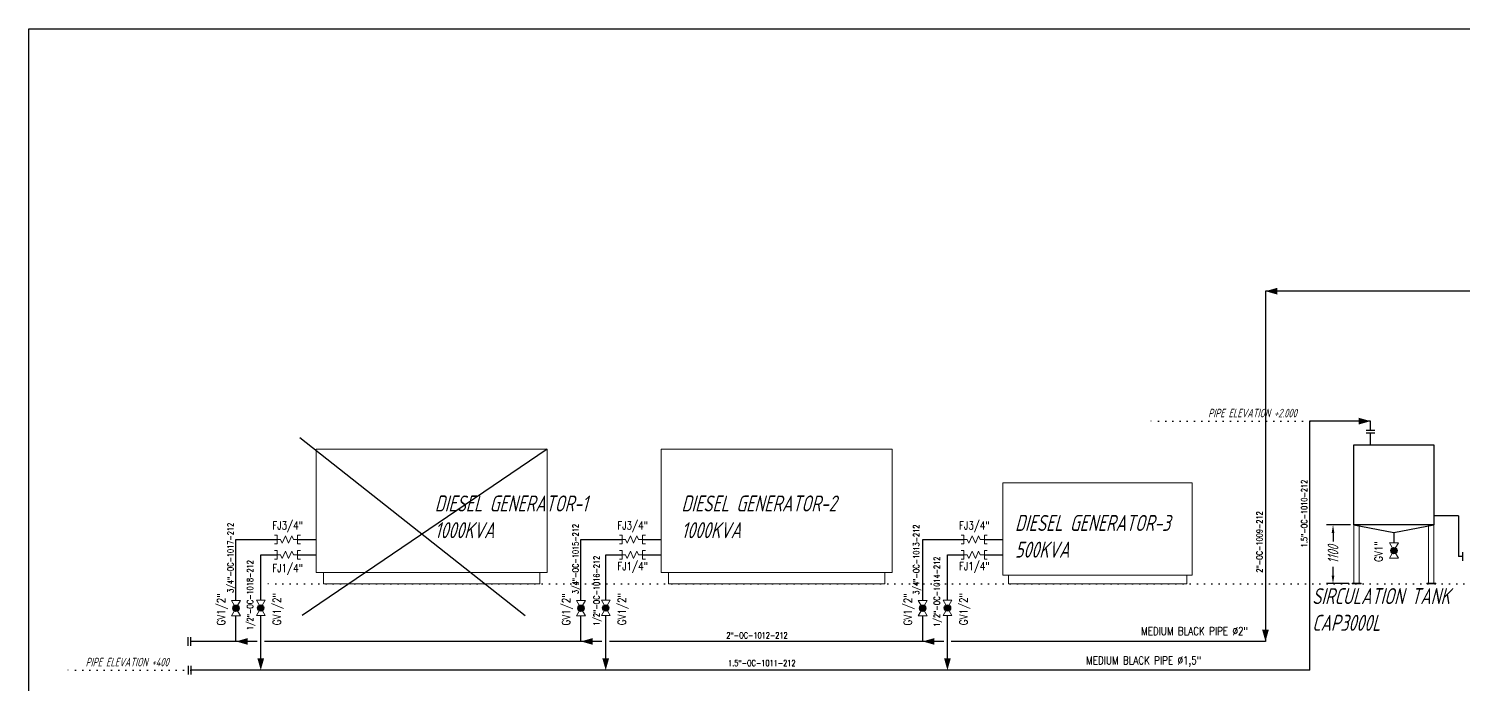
# Model space of a CAD drawing. Extents: x -29512 to 147477, y -5232 to 39709.
# Drawn here: x 141468.2 to 141737.2, y 9147 to 9269.8 of the extents above; entities that cross this region are included whole.
import ezdxf
from ezdxf.enums import TextEntityAlignment as Align

# ---------------------------------------------------------------- set-up
doc = ezdxf.new("R2010")
doc.units = 0
doc.linetypes.add('DOTTED', pattern=[0.25, 0, -0.25])
doc.layers.get('0').update_dxf_attribs({"linetype": 'CONTINUOUS'})
doc.layers.get('DEFPOINTS').update_dxf_attribs({"linetype": 'CONTINUOUS'})
for name, color, linetype in [('DIMENSION', 3, 'CONTINUOUS'), ('HATCH', 4, 'CONTINUOUS'), ('P-707D', 7, 'CONTINUOUS'), ('RED', 1, 'CONTINUOUS'), ('S', 7, 'CONTINUOUS')]:
    doc.layers.add(name, color=color, linetype=linetype)
doc.layers.add('FITTING', color=7, linetype='CONTINUOUS', lineweight=13)
doc.layers.add('TAG', color=140, linetype='CONTINUOUS', lineweight=13)
doc.styles.add('Romans100', font='romans.shx', dxfattribs={"width": 0.8, "height": 200})
doc.styles.add('S25', font='SIMPLEX', dxfattribs={"width": 0.8, "height": 0.25})
doc.styles.add('STYLE4', font='isocp.shx', dxfattribs={"width": 0.8, "oblique": 15, "height": 2})
doc.dimstyles.new('100', dxfattribs={"dimscale": 0, "dimtxt": 2, "dimasz": 1.5, "dimexe": 1.25, "dimexo": 0.625, "dimtad": 0, "dimdec": 1, "dimlfac": 100, "dimdsep": 46, "dimtxsty": 'STYLE4', "dimcen": -1.5, "dimclrd": 4, "dimclre": 4, "dimadec": 0, "dimazin": 0, "dimtfac": 1, "dimtdec": 1, "dimtmove": 2, "dimatfit": 3, "dimfxl": 1, "dimtolj": 1, "dimtzin": 0, "dimarcsym": 0})

# ---------------------------------------------------------------- blocks, each defined once
blk = doc.blocks.new('A$C4E6B7AA7')
at = {"layer": 'FITTING', "lineweight": 20}
for p, q in [((0, 88), (-56, 88)), ((0, -88), (0, 88)), ((0, 0), (83, 0)), ((83, 0), (115, 75)), ((115, 75), (180, -75)), ((245, 75), (180, -75)), ((245, 75), (310, -75)), ((310, -75), (342, 0)), ((342, 0), (410, 0)), ((410, -88), (410, 88)), ((466, 88), (410, 88)), ((0, -88), (-56, -88)), ((466, -88), (410, -88))]:
    blk.add_line(p, q, dxfattribs=at)
blk = doc.blocks.new('FRECC2', base_point=(19.5, 44))
at = {"layer": 'RED'}
blk.add_solid([(19.5, 44), (19.85, 44.1), (19.85, 43.9)], dxfattribs=at)
blk = doc.blocks.new('*D59')
at = {"layer": 'DEFPOINTS', "color": 0, "linetype": 'ByBlock', "ltscale": 0.5}
for p in [(141712.74, 9176.89), (141716.67, 9176.89), (141716.32, 9165.87)]:
    blk.add_point(p, dxfattribs=at)
at = {"layer": 'FITTING', "color": 4, "linetype": 'ByBlock', "lineweight": -2, "ltscale": 0.5}
for p, q in [((141716.04, 9176.89), (141711.49, 9176.89)), ((141712.74, 9175.39), (141712.74, 9173.75)), ((141712.74, 9167.37), (141712.74, 9169.01)), ((141715.7, 9165.87), (141711.49, 9165.87))]:
    blk.add_line(p, q, dxfattribs=at)
at = {"layer": 'FITTING', "color": 4, "linetype": 'ByBlock', "ltscale": 0.5}
for points in [[(141712.49, 9175.39), (141712.99, 9175.39), (141712.74, 9176.89)], [(141712.49, 9167.37), (141712.99, 9167.37), (141712.74, 9165.87)]]:
    blk.add_solid(points, dxfattribs=at)
at = {"layer": 'FITTING', "color": 0, "linetype": 'ByBlock', "ltscale": 0.5, "insert": (141712.74, 9171.38), "char_height": 2, "attachment_point": 5, "rotation": 90, "style": 'STYLE4'}
blk.add_mtext('\\A1;1100', dxfattribs=at)

msp = doc.modelspace()

# ---------------------------------------------------------------- hatches: boundary and pattern name
h = msp.add_hatch(color=256)
edge = h.paths.add_edge_path()
edge.add_arc((141724.1669, 9172.0648), 0.5901, 0, 360)
h = msp.add_hatch(color=256)
edge = h.paths.add_edge_path()
edge.add_arc((141507.0817, 9161.2741), 0.5901, 0, 360)
h = msp.add_hatch(color=256)
edge = h.paths.add_edge_path()
edge.add_arc((141511.7244, 9161.3228), 0.5901, 0, 360)
h = msp.add_hatch(color=256)
edge = h.paths.add_edge_path()
edge.add_arc((141571.7551, 9161.2741), 0.5901, 0, 360)
h = msp.add_hatch(color=256)
edge = h.paths.add_edge_path()
edge.add_arc((141576.3979, 9161.3228), 0.5901, 0, 360)
h = msp.add_hatch(color=256)
edge = h.paths.add_edge_path()
edge.add_arc((141635.8157, 9161.2741), 0.5901, 0, 360)
h = msp.add_hatch(color=256)
edge = h.paths.add_edge_path()
edge.add_arc((141640.4584, 9161.3228), 0.5901, 0, 360)

# ---------------------------------------------------------------- linework, layer by layer
at = {"color": 7}
for p, q in [((141718.9296, 9194.6503), (141720.5782, 9194.6503)), ((141718.9296, 9194.1557), (141720.5782, 9194.1557)), ((141737.083, 9170.1475), (141737.083, 9171.7961)), ((141498.0998, 9154.2239), (141498.0998, 9155.8725)), ((141498.5944, 9154.2239), (141498.5944, 9155.8725)), ((141498.0998, 9150.4887), (141498.0998, 9148.8401)), ((141498.5944, 9150.4887), (141498.5944, 9148.8401))]:
    msp.add_line(p, q, dxfattribs=at)
for centre in [(141724.1669, 9172.0648), (141507.0817, 9161.2741), (141511.7244, 9161.3228), (141571.7551, 9161.2741), (141576.3979, 9161.3228), (141635.8157, 9161.2741), (141640.4584, 9161.3228)]:
    msp.add_circle(centre, 0.5901)
at = {"layer": 'DIMENSION', "color": 3, "lineweight": 25}
for p, q in [((141519.0267, 9193.269), (141561.266, 9159.897)), ((141565.4187, 9191.0491), (141519.469, 9159.897)), ((141716.6669, 9176.8929), (141724.1669, 9175.44)), ((141724.1669, 9175.44), (141731.6669, 9176.8929))]:
    msp.add_line(p, q, dxfattribs=at)
at = {"layer": 'DIMENSION', "color": 6, "linetype": 'ByBlock', "ltscale": 0.5}
msp.add_lwpolyline([(141888.2217, 8972.828), (141468.2217, 8972.828), (141468.2217, 9269.828), (141888.2217, 9269.828)], close=True, dxfattribs=at)
at = {"layer": 'DIMENSION', "color": 3, "lineweight": 25, "flags": 128}
msp.add_lwpolyline([(141716.6669, 9176.8929), (141716.6669, 9191.8929), (141731.6669, 9191.8929), (141731.6669, 9176.8929)], close=True, dxfattribs=at)
at = {"layer": 'FITTING', "linetype": 'ByBlock', "ltscale": 0.5}
for p, q in [((141716.6669, 9176.8929), (141716.6669, 9165.967)), ((141717.6669, 9165.967), (141717.6669, 9176.8929)), ((141730.6669, 9165.967), (141730.6669, 9176.8929)), ((141731.6669, 9176.8929), (141731.6669, 9165.967)), ((141716.6669, 9165.967), (141717.6669, 9165.967)), ((141731.6669, 9165.967), (141730.6669, 9165.967))]:
    msp.add_line(p, q, dxfattribs=at)
for points in [[(141522.1156, 9191.0491), (141522.1156, 9167.9591), (141565.4187, 9167.9591), (141565.4187, 9191.0491)], [(141586.7891, 9191.0491), (141586.7891, 9167.9591), (141630.0921, 9167.9591), (141630.0921, 9191.0491)], [(141650.8496, 9184.7536), (141650.8496, 9167.4361), (141686.3616, 9167.4361), (141686.3616, 9184.7536)], [(141523.4861, 9167.9591), (141523.4861, 9165.867), (141564.0482, 9165.867), (141564.0482, 9167.9591)], [(141588.1596, 9167.9591), (141588.1596, 9165.867), (141628.7216, 9165.867), (141628.7216, 9167.9591)], [(141651.8775, 9167.4361), (141651.8775, 9165.867), (141685.3337, 9165.867), (141685.3337, 9167.4361)], [(141716.3224, 9165.867), (141716.3224, 9165.967), (141718.0114, 9165.967), (141718.0114, 9165.867)], [(141732.0114, 9165.867), (141732.0114, 9165.967), (141730.3224, 9165.967), (141730.3224, 9165.867)]]:
    msp.add_lwpolyline(points, close=True, dxfattribs=at)
at = {"layer": 'FITTING', "lineweight": 20}
for points in [[(141724.1669, 9172.0648), (141724.9912, 9173.4926), (141723.3426, 9173.4926)], [(141724.1669, 9172.0648), (141724.9912, 9170.6371), (141723.3426, 9170.6371)], [(141507.0817, 9161.2741), (141507.906, 9162.7018), (141506.2574, 9162.7018)], [(141507.0817, 9161.2741), (141507.906, 9159.8464), (141506.2574, 9159.8464)], [(141511.7244, 9161.3228), (141512.5487, 9162.7505), (141510.9001, 9162.7505)], [(141511.7244, 9161.3228), (141512.5487, 9159.895), (141510.9001, 9159.895)], [(141571.7551, 9161.2741), (141572.5794, 9162.7018), (141570.9308, 9162.7018)], [(141571.7551, 9161.2741), (141572.5794, 9159.8464), (141570.9308, 9159.8464)], [(141576.3979, 9161.3228), (141577.2222, 9162.7505), (141575.5736, 9162.7505)], [(141576.3979, 9161.3228), (141577.2222, 9159.895), (141575.5736, 9159.895)], [(141635.8157, 9161.2741), (141636.64, 9162.7018), (141634.9914, 9162.7018)], [(141635.8157, 9161.2741), (141636.64, 9159.8464), (141634.9914, 9159.8464)], [(141640.4584, 9161.3228), (141641.2827, 9162.7505), (141639.6341, 9162.7505)], [(141640.4584, 9161.3228), (141641.2827, 9159.895), (141639.6341, 9159.895)]]:
    msp.add_lwpolyline(points, close=True, dxfattribs=at)
at = {"layer": 'HATCH', "color": 7, "linetype": 'DOTTED', "ltscale": 5}
for p, q in [((141708.3668, 9196.3139), (141677.8211, 9196.3139)), ((141771.0247, 9165.867), (141512.7594, 9165.867)), ((141498.5944, 9149.6644), (141474.6163, 9149.6644))]:
    msp.add_line(p, q, dxfattribs=at)
at = {"layer": 'P-707D', "color": 1, "lineweight": 25}
for p, q in [((141700.0773, 9220.6574), (141700.0773, 9155.0482)), ((141776.8773, 9220.6574), (141700.0773, 9220.6574)), ((141708.3668, 9149.6644), (141708.3668, 9196.3139)), ((141719.7539, 9196.3139), (141708.3668, 9196.3139)), ((141719.7539, 9194.6503), (141719.7539, 9196.3139)), ((141719.7539, 9191.8929), (141719.7539, 9194.1557)), ((141736.2414, 9178.5979), (141731.6669, 9178.5979)), ((141736.2414, 9178.5979), (141736.2414, 9170.9718)), ((141507.0817, 9174.1381), (141514.799, 9174.1381)), ((141507.0817, 9162.7018), (141507.0817, 9174.1381)), ((141518.6437, 9174.1381), (141522.1156, 9174.1381)), ((141571.7551, 9174.1381), (141579.4725, 9174.1381)), ((141571.7551, 9162.7018), (141571.7551, 9174.1381)), ((141583.3172, 9174.1381), (141586.7891, 9174.1381)), ((141635.8157, 9174.1381), (141643.533, 9174.1381)), ((141635.8157, 9162.7018), (141635.8157, 9174.1381)), ((141647.3777, 9174.1381), (141650.8496, 9174.1381)), ((141724.1669, 9175.44), (141724.1669, 9173.4926)), ((141511.7244, 9171.2649), (141514.799, 9171.2649)), ((141511.7244, 9162.7505), (141511.7244, 9171.2649)), ((141518.6437, 9171.2649), (141522.1156, 9171.2649)), ((141576.3979, 9171.2649), (141579.4725, 9171.2649)), ((141576.3979, 9162.7505), (141576.3979, 9171.2649)), ((141583.3172, 9171.2649), (141586.7891, 9171.2649)), ((141640.4584, 9171.2649), (141643.533, 9171.2649)), ((141640.4584, 9162.7505), (141640.4584, 9171.2649)), ((141647.3777, 9171.2649), (141650.8496, 9171.2649)), ((141737.083, 9170.9718), (141736.2414, 9170.9718)), ((141507.0817, 9155.0482), (141507.0817, 9159.8464)), ((141511.7244, 9151.6644), (141511.7244, 9159.895)), ((141571.7551, 9155.0482), (141571.7551, 9159.8464)), ((141576.3979, 9151.6644), (141576.3979, 9159.895)), ((141635.8157, 9155.0482), (141635.8157, 9159.8464)), ((141640.4584, 9151.6644), (141640.4584, 9159.895)), ((141511.0234, 9155.0482), (141498.5944, 9155.0482)), ((141575.6971, 9155.0482), (141512.4254, 9155.0482)), ((141639.7576, 9155.0482), (141577.0987, 9155.0482)), ((141700.0773, 9155.0482), (141641.1593, 9155.0482)), ((141708.3668, 9149.6644), (141498.5944, 9149.6644))]:
    msp.add_line(p, q, dxfattribs=at)

# ---------------------------------------------------------------- block references
at = {"yscale": 6.294459770608228, "zscale": 6.294459770611648}
for p, xscale in [((141700.0773, 9220.6574), 6.294459770608228), ((141719.7539, 9196.3139), -6.294459770608228), ((141507.0817, 9155.0482), 6.294459770608228), ((141571.7551, 9155.0482), 6.294459770608228), ((141635.8157, 9155.0482), 6.294459770608228)]:
    msp.add_blockref('FRECC2', p, dxfattribs=dict(at, xscale=xscale))
at = {"color": 7, "xscale": -0.009375000000001596, "yscale": 0.009375000000001596, "zscale": 0.009375000000001596}
for p in [(141518.6437, 9174.1381), (141583.3172, 9174.1381), (141647.3777, 9174.1381), (141518.6437, 9171.2649), (141583.3172, 9171.2649), (141647.3777, 9171.2649)]:
    msp.add_blockref('A$C4E6B7AA7', p, dxfattribs=at)
at = {"xscale": 6.294459770608228, "yscale": 6.294459770608228, "zscale": 6.294459770611648, "rotation": 90}
for p in [(141700.0773, 9155.0482), (141511.7244, 9149.6644), (141576.3979, 9149.6644), (141640.4584, 9149.6644)]:
    msp.add_blockref('FRECC2', p, dxfattribs=at)

# ---------------------------------------------------------------- texts
at = {"layer": 'DIMENSION', "color": 6, "char_height": 1.6, "attachment_point": 1, "style": 'STYLE4'}
for s, insert in [('PIPE ELEVATION +2.000}', (141689.3262, 9198.6275)), ('PIPE ELEVATION +400}', (141478.8977, 9151.978))]:
    msp.add_mtext(s, dxfattribs=dict(at, insert=insert))
at = {"layer": 'DIMENSION', "color": 4, "char_height": 3, "attachment_point": 1, "style": 'STYLE4'}
for s, insert in [('DIESEL GENERATOR-1\\P1000KVA}', (141544.3434, 9182.3896)), ('DIESEL GENERATOR-2\\P1000KVA}', (141590.5883, 9182.3896)), ('DIESEL GENERATOR-3\\P500KVA}', (141653.1252, 9178.7423)), ('SIRCULATION TANK\\PCAP3000L}', (141708.8424, 9165.0341))]:
    msp.add_mtext(s, dxfattribs=dict(at, insert=insert))
at = {"layer": 'S', "color": 2, "lineweight": 15, "style": 'S25', "width": 0.8}
for s, rotation, p in [('1.5"-OC-1010-212', 90, (141707.909, 9185.3348)), ('2"-OC-1009-212', 90, (141699.5078, 9179.4311)), ('3/4"-OC-1017-212', 90, (141506.6006, 9177.2708)), ('3/4"-OC-1015-212', 90, (141571.294, 9177.059)), ('3/4"-OC-1013-212', 90, (141635.1753, 9176.9336)), ('1/2"-OC-1016-212', 90, (141575.2345, 9171.0958)), ('1/2"-OC-1018-212', 90, (141510.2781, 9170.2736)), ('1/2"-OC-1014-212', 90, (141639.0398, 9170.9313)), ('2"-OC-1012-212', 360, (141610.5068, 9155.6174)), ('1.5"-OC-1011-212', 360, (141611.9868, 9150.4352))]:
    msp.add_text(s, height=1.129135, rotation=rotation, dxfattribs=at).set_placement(p, align=Align.RIGHT)
at = {"layer": 'TAG', "color": 6, "linetype": 'Continuous', "lineweight": 20, "style": 'Romans100', "width": 0.8}
for s, p in [('GV1"', (141722.0439, 9169.9514)), ('GV1/2"', (141505.0311, 9158.042)), ('GV1/2"', (141515.5041, 9158.0906)), ('GV1/2"', (141569.7046, 9158.042)), ('GV1/2"', (141580.1776, 9158.0906)), ('GV1/2"', (141633.7652, 9158.042)), ('GV1/2"', (141644.2381, 9158.0906))]:
    msp.add_text(s, height=1.5, rotation=90, dxfattribs=at).set_placement(p)
at = {"layer": 'TAG', "color": 6, "lineweight": 20, "char_height": 1.5, "attachment_point": 5, "style": 'Romans100'}
for s, insert, width in [('{FJ3/4"}', (141516.7682, 9176.5306), 17.695912), ('{FJ3/4"}', (141581.4416, 9176.5306), 17.695912), ('{FJ3/4"}', (141645.5022, 9176.5306), 17.695912), ('{FJ1/4"}', (141516.7682, 9168.5526), 17.695912), ('{FJ1/4"}', (141581.4416, 9168.8959), 17.695912), ('{FJ1/4"}', (141645.5022, 9168.8959), 17.695912), ('{MEDIUM BLACK PIPE %%C2"}', (141686.7697, 9156.9919), 24.305506), ('{MEDIUM BLACK PIPE %%C1,5"}', (141677.2396, 9151.275), 34.180849)]:
    msp.add_mtext(s, dxfattribs=dict(at, insert=insert, width=width))

# ---------------------------------------------------------------- dimensions: what is measured, and where the dimension line sits
at = {"layer": 'FITTING', "linetype": 'ByBlock', "ltscale": 0.5}
dim = msp.add_linear_dim(base=(141712.7372, 9176.8929), p1=(141716.3224, 9165.867), p2=(141716.6669, 9176.8929), angle=90, text='1100', dimstyle='100', override={"dimscale": 1}, dxfattribs=at)
dim.commit()
dim.dimension.update_dxf_attribs({"geometry": '*D59', "text_midpoint": (141712.7372, 9171.38)})

doc.saveas('drawing.dxf')
